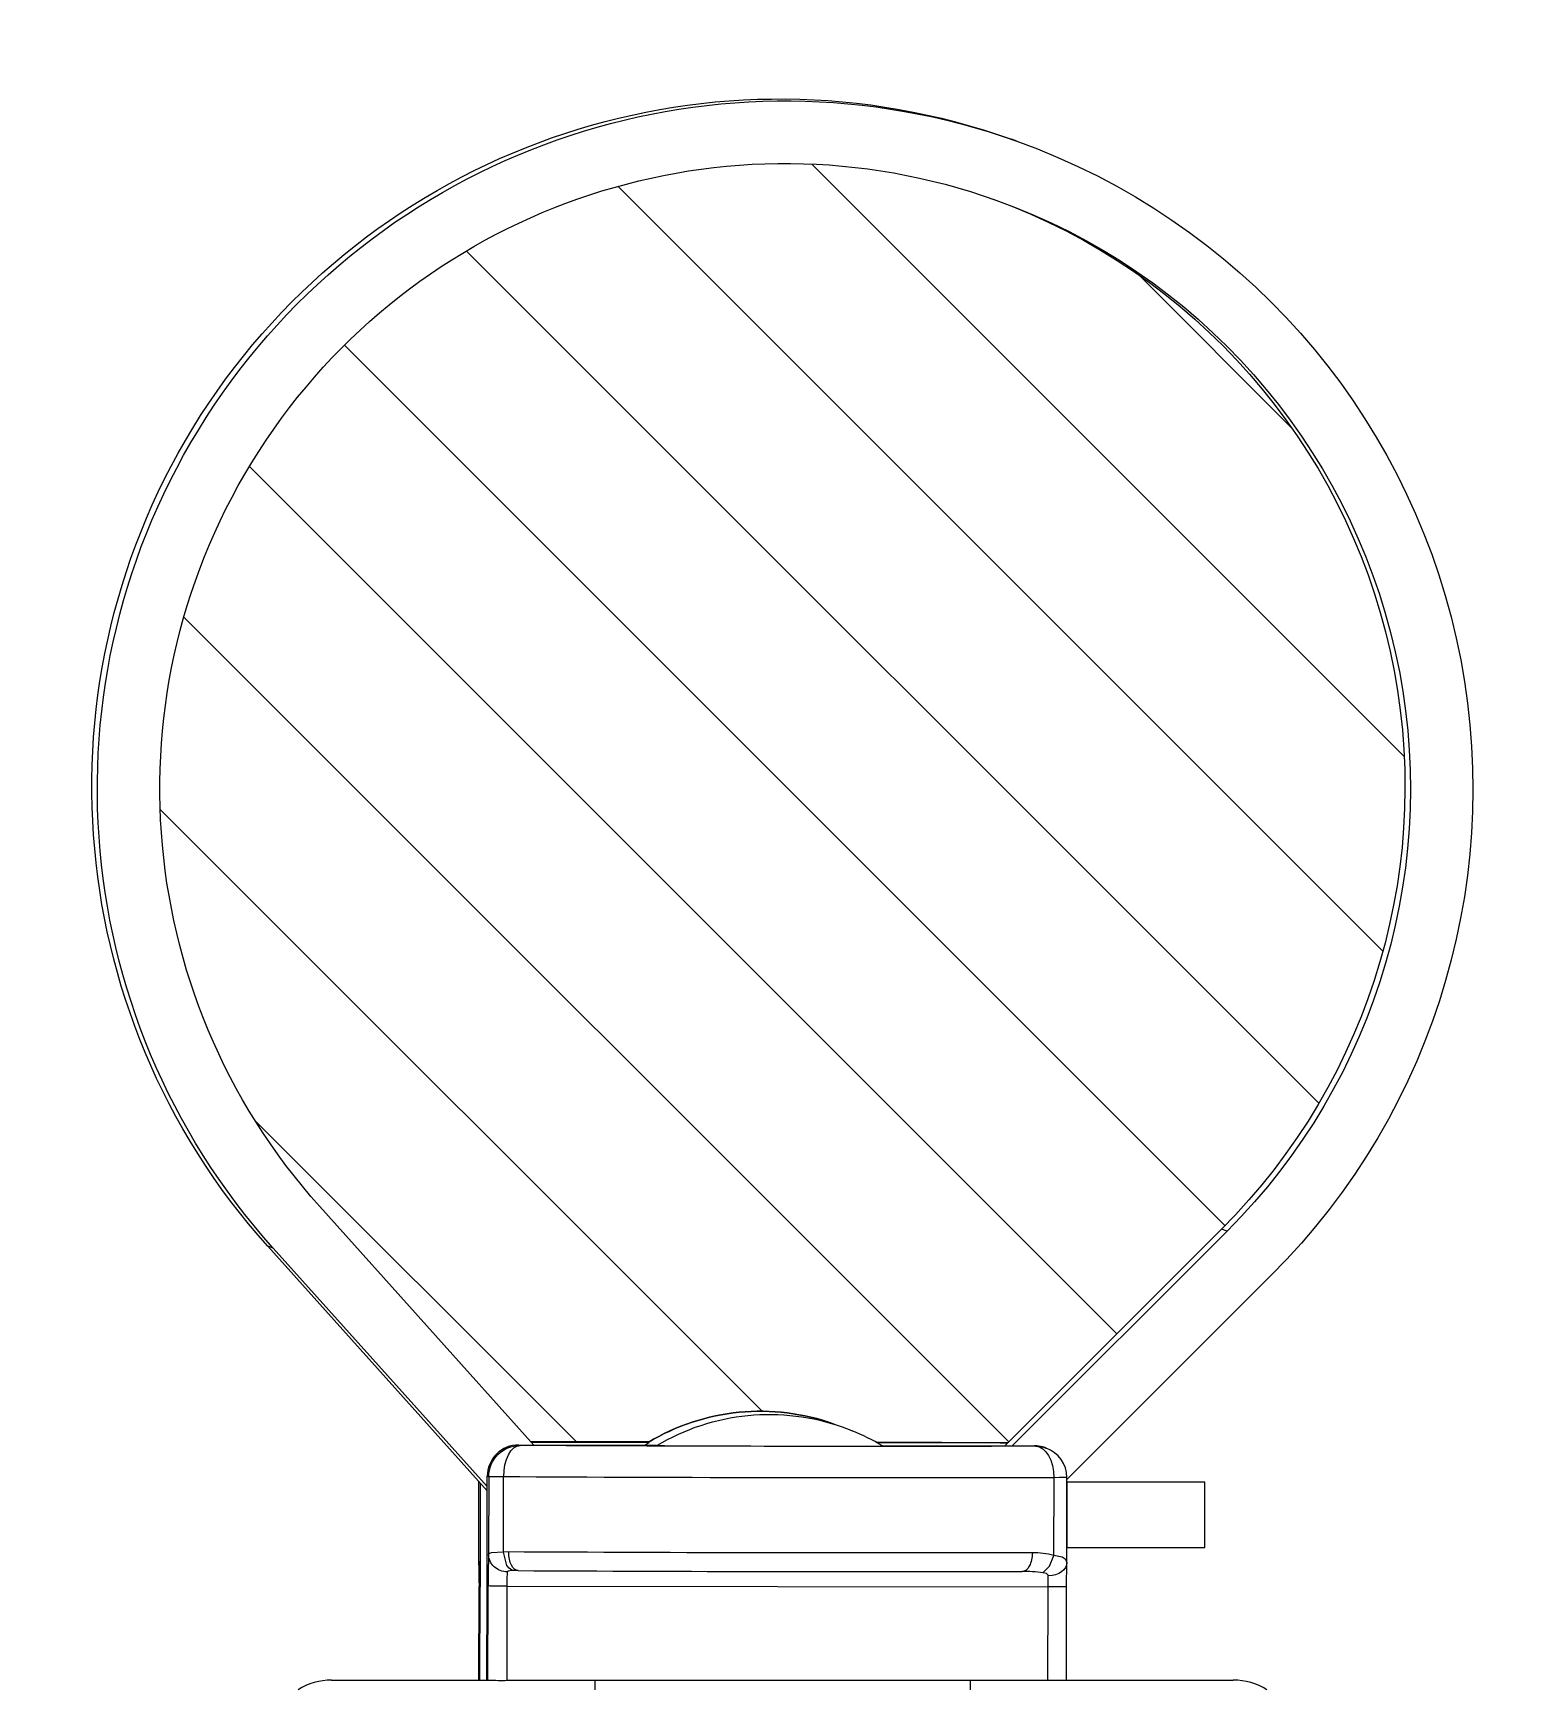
# Model space of a CAD drawing. Header units: inches. Extents: x 47316 to 59086, y 3141 to 11743.
# Drawn here: x 51592.51 to 51599.33, y 3597.73 to 3605.39 of the extents above; entities that cross this region are included whole.
import ezdxf

# ---------------------------------------------------------------- set-up
doc = ezdxf.new("R2010")
doc.units = ezdxf.units.IN
doc.header["$MEASUREMENT"] = 0

msp = doc.modelspace()

# ---------------------------------------------------------------- linework, layer by layer
at = {"color": 0, "lineweight": -2, "ltscale": 0.002326}
for p, q in [((51597.0566, 3604.8916), (51597.0313, 3604.9006)), ((51598.0284, 3599.8498), (51598.003, 3599.8588))]:
    msp.add_line(p, q, dxfattribs=at)
at = {"color": 0, "lineweight": -2}
for p, q in [((51598.8477, 3602.0457), (51596.1076, 3604.7858)), ((51598.7492, 3601.1442), (51595.2106, 3604.6828)), ((51598.4529, 3600.4405), (51594.5096, 3604.3838)), ((51598.3256, 3603.5678), (51597.6213, 3604.2721)), ((51598.0188, 3599.8746), (51593.9459, 3603.9475)), ((51597.5187, 3599.3747), (51593.5064, 3603.387)), ((51597.0185, 3598.8749), (51593.2035, 3602.6899)), ((51595.8775, 3599.0159), (51593.0938, 3601.7996)), ((51595.0189, 3598.8745), (51593.5333, 3600.3601)), ((51595.3912, 3598.8575), (51595.3958, 3598.8573)), ((51595.3958, 3598.8573), (51595.4259, 3598.8569)), ((51595.4259, 3598.8569), (51596.2258, 3598.8549)), ((51596.2258, 3598.8549), (51596.4232, 3598.8555)), ((51596.4232, 3598.8555), (51596.4329, 3598.8557)), ((51596.4329, 3598.8557), (51596.4339, 3598.8559)), ((51594.6817, 3598.3646), (51594.6244, 3598.3604)), ((51594.6977, 3598.3031), (51594.6817, 3598.3646)), ((51594.6138, 3598.3557), (51594.6126, 3598.3531)), ((51594.6163, 3598.3575), (51594.6138, 3598.3557)), ((51594.6244, 3598.3604), (51594.6163, 3598.3575)), ((51594.7074, 3598.2897), (51594.6977, 3598.3031)), ((51594.7202, 3598.2805), (51594.7074, 3598.2897)), ((51597.1768, 3598.269), (51597.2076, 3598.2991)), ((51597.2076, 3598.2991), (51597.2272, 3598.3481)), ((51597.2649, 3598.3403), (51597.2272, 3598.3481)), ((51597.28, 3598.3321), (51597.2649, 3598.3403)), ((51597.2844, 3598.327), (51597.28, 3598.3321)), ((51597.2869, 3598.3178), (51597.2844, 3598.327)), ((51594.7004, 3598.2744), (51594.6999, 3598.2731)), ((51594.7012, 3598.2751), (51594.7004, 3598.2744)), ((51594.7036, 3598.2762), (51594.7012, 3598.2751)), ((51594.7104, 3598.2776), (51594.7036, 3598.2762)), ((51594.727, 3598.2786), (51594.7104, 3598.2776)), ((51594.727, 3598.2786), (51594.7202, 3598.2805)), ((51597.1934, 3598.2647), (51597.1768, 3598.269)), ((51597.1982, 3598.2614), (51597.1934, 3598.2647)), ((51597.2004, 3598.2582), (51597.1982, 3598.2614)), ((51597.2011, 3598.2545), (51597.2004, 3598.2582))]:
    msp.add_line(p, q, dxfattribs=at)
at = {"color": 0, "lineweight": -2, "ltscale": 0.128185}
msp.add_line((51594.8227, 3598.8596), (51593.832, 3599.9634), dxfattribs=at)
at = {"color": 0, "lineweight": -2, "ltscale": 0.122596}
msp.add_line((51596.9997, 3598.8561), (51598.003, 3599.8588), dxfattribs=at)
at = {"color": 0, "lineweight": -2, "ltscale": 0.121494}
msp.add_line((51597.034, 3598.8561), (51598.0284, 3599.8498), dxfattribs=at)
at = {"color": 0, "lineweight": -2, "ltscale": 0.002324}
msp.add_line((51593.6168, 3599.7702), (51593.5915, 3599.7793), dxfattribs=at)
at = {"color": 0, "lineweight": -2, "ltscale": 0.131315}
msp.add_line((51594.6063, 3598.6485), (51593.5915, 3599.7793), dxfattribs=at)
at = {"color": 0, "lineweight": -2, "ltscale": 0.128042}
msp.add_line((51594.6064, 3598.6676), (51593.6168, 3599.7702), dxfattribs=at)
at = {"color": 0, "lineweight": -2, "ltscale": 0.115497}
msp.add_line((51597.2875, 3598.7005), (51598.2328, 3599.6452), dxfattribs=at)
at = {"color": 0, "lineweight": -2, "ltscale": 0.003741}
msp.add_line((51596.2115, 3598.9567), (51596.2522, 3598.9421), dxfattribs=at)
at = {"color": 0, "lineweight": -2, "ltscale": 0.054955}
msp.add_line((51594.752, 3598.8597), (51595.3879, 3598.8587), dxfattribs=at)
at = {"color": 0, "lineweight": -2, "ltscale": 0.05492}
msp.add_line((51594.7524, 3598.8597), (51595.3879, 3598.8587), dxfattribs=at)
at = {"color": 0, "lineweight": -2, "ltscale": 0.000521}
msp.add_line((51594.7524, 3598.8597), (51594.7581, 3598.8577), dxfattribs=at)
at = {"color": 0, "lineweight": -2, "ltscale": 0.04711}
msp.add_line((51595.3547, 3598.8749), (51594.8096, 3598.8743), dxfattribs=at)
at = {"color": 0, "lineweight": -2, "ltscale": 0.04684}
msp.add_line((51595.3537, 3598.8709), (51594.8118, 3598.8718), dxfattribs=at)
at = {"color": 0, "lineweight": -2, "ltscale": 0.001876}
msp.add_line((51595.3357, 3598.8588), (51595.3537, 3598.8709), dxfattribs=at)
at = {"color": 0, "lineweight": -2, "ltscale": 0.000303}
for p, q in [((51595.3504, 3598.8721), (51595.3537, 3598.8709)), ((51595.3879, 3598.8587), (51595.3912, 3598.8575))]:
    msp.add_line(p, q, dxfattribs=at)
at = {"color": 0, "lineweight": -2, "ltscale": 0.052695}
msp.add_line((51597.0139, 3598.8703), (51596.4042, 3598.8731), dxfattribs=at)
at = {"color": 0, "lineweight": -2, "ltscale": 0.051921}
msp.add_line((51597.0119, 3598.8683), (51596.4111, 3598.8692), dxfattribs=at)
at = {"color": 0, "lineweight": -2, "ltscale": 0.06117}
msp.add_line((51596.4306, 3598.857), (51597.1384, 3598.8559), dxfattribs=at)
at = {"color": 0, "lineweight": -2, "ltscale": 0.061203}
msp.add_line((51596.4306, 3598.857), (51597.1388, 3598.8559), dxfattribs=at)
at = {"color": 0, "lineweight": -2, "ltscale": 0.000438}
msp.add_line((51597.1384, 3598.8559), (51597.1432, 3598.8542), dxfattribs=at)
at = {"color": 0, "lineweight": -2, "ltscale": 0.001023}
msp.add_line((51597.1865, 3598.8476), (51597.1752, 3598.8511), dxfattribs=at)
at = {"color": 0, "lineweight": -2, "ltscale": 0.000475}
msp.add_line((51597.1865, 3598.8476), (51597.1917, 3598.8457), dxfattribs=at)
at = {"color": 0, "lineweight": -2, "ltscale": 0.027842}
msp.add_line((51594.5671, 3598.3694), (51594.5677, 3598.6916), dxfattribs=at)
at = {"color": 0, "lineweight": -2, "ltscale": 0.027802}
msp.add_line((51594.5671, 3598.3699), (51594.5677, 3598.6916), dxfattribs=at)
at = {"color": 0, "lineweight": -2, "ltscale": 0.041476}
msp.add_line((51594.5744, 3598.684), (51594.5736, 3598.2041), dxfattribs=at)
at = {"color": 0, "lineweight": -2, "ltscale": 0.045205}
for p, q in [((51594.6055, 3598.1927), (51594.6065, 3598.7158)), ((51594.6056, 3598.1927), (51594.6065, 3598.7157))]:
    msp.add_line(p, q, dxfattribs=at)
at = {"color": 0, "lineweight": -2, "ltscale": 0.000624}
msp.add_line((51594.6065, 3598.7157), (51594.6133, 3598.7133), dxfattribs=at)
at = {"color": 0, "lineweight": -2, "ltscale": 0.031128}
msp.add_line((51594.6133, 3598.7133), (51594.6126, 3598.3531), dxfattribs=at)
at = {"color": 0, "lineweight": -2, "ltscale": 0.030055}
msp.add_line((51594.6817, 3598.3646), (51594.6823, 3598.7124), dxfattribs=at)
at = {"color": 0, "lineweight": -2, "ltscale": 0.031158}
msp.add_line((51597.2272, 3598.3481), (51597.2279, 3598.7086), dxfattribs=at)
at = {"color": 0, "lineweight": -2, "ltscale": 0.03384}
msp.add_line((51597.2869, 3598.3178), (51597.2875, 3598.7093), dxfattribs=at)
at = {"color": 0}
for p, q in [((51597.9252, 3598.6883), (51597.2871, 3598.6883)), ((51597.2871, 3598.6883), (51597.2871, 3598.3864)), ((51597.9252, 3598.3864), (51597.9252, 3598.6883)), ((51597.2871, 3598.3864), (51597.9252, 3598.3864))]:
    msp.add_line(p, q, dxfattribs=at)
at = {"color": 0, "lineweight": -2, "ltscale": 0.000367}
msp.add_line((51594.5672, 3598.3657), (51594.5671, 3598.3699), dxfattribs=at)
at = {"color": 0, "lineweight": -2, "ltscale": 0.002074}
msp.add_line((51594.7057, 3598.3651), (51594.6817, 3598.3646), dxfattribs=at)
at = {"color": 0, "lineweight": -2, "ltscale": 0.009642}
msp.add_line((51597.2857, 3598.2035), (51597.2868, 3598.315), dxfattribs=at)
at = {"color": 0, "lineweight": -2, "ltscale": 0.000239}
msp.add_line((51597.2869, 3598.3178), (51597.2868, 3598.315), dxfattribs=at)
at = {"color": 0, "lineweight": -2, "ltscale": 0.001456}
for p, q in [((51594.5687, 3598.2228), (51594.5686, 3598.2059)), ((51594.5687, 3598.2228), (51594.5687, 3598.2059)), ((51594.6105, 3598.1909), (51594.6105, 3598.2078)), ((51594.6989, 3598.1902), (51594.699, 3598.207)), ((51597.2006, 3598.1862), (51597.2006, 3598.203)), ((51597.2857, 3598.1866), (51597.2857, 3598.2035))]:
    msp.add_line(p, q, dxfattribs=at)
at = {"color": 0, "lineweight": -2, "ltscale": 0.001982}
msp.add_line((51594.75, 3598.2788), (51594.727, 3598.2786), dxfattribs=at)
at = {"color": 0, "lineweight": -2, "ltscale": 0.000119}
msp.add_line((51594.7482, 3598.2788), (51594.7496, 3598.2788), dxfattribs=at)
at = {"color": 0, "lineweight": -2, "ltscale": 0.000114}
msp.add_line((51597.082, 3598.275), (51597.0807, 3598.275), dxfattribs=at)
at = {"color": 0, "lineweight": -2, "ltscale": 0.03751}
msp.add_line((51594.5679, 3597.7719), (51594.5687, 3598.2059), dxfattribs=at)
at = {"color": 0, "lineweight": -2, "ltscale": 0.037518}
msp.add_line((51594.5679, 3597.7718), (51594.5686, 3598.2059), dxfattribs=at)
at = {"color": 0, "lineweight": -2, "ltscale": 0.037318}
msp.add_line((51594.5729, 3597.7724), (51594.5736, 3598.2041), dxfattribs=at)
at = {"color": 0, "lineweight": -2, "ltscale": 0.036329}
msp.add_line((51594.6048, 3597.7724), (51594.6056, 3598.1927), dxfattribs=at)
at = {"color": 0, "lineweight": -2, "ltscale": 0.03633}
msp.add_line((51594.6048, 3597.7724), (51594.6055, 3598.1927), dxfattribs=at)
at = {"color": 0, "lineweight": -2, "ltscale": 0.036176}
msp.add_line((51594.6098, 3597.7724), (51594.6105, 3598.1909), dxfattribs=at)
at = {"color": 0, "lineweight": -2, "ltscale": 0.036194}
msp.add_line((51594.6982, 3597.7714), (51594.6989, 3598.1902), dxfattribs=at)
at = {"color": 0, "lineweight": -2, "ltscale": 0.216211}
msp.add_line((51594.699, 3598.207), (51597.2006, 3598.203), dxfattribs=at)
at = {"color": 0, "lineweight": -2, "ltscale": 0.035764}
msp.add_line((51597.1999, 3597.7724), (51597.2006, 3598.1862), dxfattribs=at)
at = {"color": 0, "lineweight": -2, "ltscale": 0.035803}
msp.add_line((51597.285, 3597.7724), (51597.2857, 3598.1866), dxfattribs=at)
at = {"color": 0, "lineweight": -2, "ltscale": 0.062929}
msp.add_line((51593.8867, 3597.7724), (51594.6148, 3597.7724), dxfattribs=at)
at = {"color": 0, "lineweight": -2, "ltscale": 0.006309}
msp.add_line((51594.6982, 3597.7714), (51594.7712, 3597.7724), dxfattribs=at)
at = {"color": 0, "lineweight": -2, "ltscale": 0.02877}
msp.add_line((51594.7712, 3597.7724), (51595.1041, 3597.7724), dxfattribs=at)
at = {"color": 0, "lineweight": -2, "ltscale": 0.003915}
for p, q in [((51595.1041, 3597.7724), (51595.1041, 3597.7271)), ((51596.8396, 3597.7724), (51596.8396, 3597.7271))]:
    msp.add_line(p, q, dxfattribs=at)
at = {"color": 0, "lineweight": -2, "ltscale": 0.15}
msp.add_line((51595.1041, 3597.7724), (51596.8396, 3597.7724), dxfattribs=at)
at = {"color": 0, "lineweight": -2, "ltscale": 0.105212}
msp.add_line((51596.8396, 3597.7724), (51598.057, 3597.7724), dxfattribs=at)
at = {"color": 0, "lineweight": -2}
for centre, radius, start, end in [((51595.8704, 3598.0037), 1.0122, 70.30733, 120.91144), ((51595.9112, 3597.9892), 1.0121, 58.89904, 67.75891), ((51594.7511, 3598.7149), 0.1447, 89.4781, 179.68398), ((51594.7512, 3598.7149), 0.1449, 89.52503, 179.65551), ((51597.1385, 3598.7133), 0.1426, 75.10919, 90.0498), ((51597.1386, 3598.7147), 0.1412, 74.97161, 90.06297), ((51597.1429, 3598.7096), 0.1446, 359.9002, 70.30253), ((51590.0693, 3598.2528), 4.4995, 359.61803, 1.48608), ((51590.1376, 3598.2516), 4.4311, 359.62776, 1.47594), ((51598.9837, 3598.2226), 4.3731, 178.28967, 180.19464), ((51597.1327, 3598.0112), 0.35, 74.32123, 90.82129), ((51596.4058, 3901.185), 302.9107, 269.686729, 270.127652), ((51597.085, 3597.5696), 0.7054, 82.52442, 90.38341), ((51593.8867, 3597.4831), 0.2893, 90, 122.5), ((51594.6677, 3598.6737), 0.9028, 266.64456, 271.93744), ((51598.057, 3597.4831), 0.2893, 57.5, 90)]:
    msp.add_arc(centre, radius, start, end, dxfattribs=at)
at = {"color": 0, "lineweight": -2, "extrusion": (0, 0, -1)}
for centre, major_axis, ratio, start_param, end_param in [((51595.959, 3601.9049), (1.0724, 2.9957), 0.999796, 3.637101, 6.283154), ((51595.9843, 3601.8958), (1.0724, 2.9957), 0.999796, 3.637101, 6.283154), ((51595.9843, 3601.8958), (0.9749, 2.7234), 0.999796, 3.637101, 6.283154), ((51595.9843, 3601.8958), (1.0724, 2.9957), 0.999796, -0.000032, 2.01284), ((51595.959, 3601.9049), (0.9749, 2.7234), 0.999796, 0.004607, 2.01284), ((51595.9843, 3601.8958), (0.9749, 2.7234), 0.999796, -0.000032, 2.01284), ((51595.8703, 3598.0035), (0.3412, 0.9532), 0.999796, -0.883184, -0.000037), ((51595.9111, 3597.9889), (0.3412, 0.9532), 0.999796, -0.883184, -0.000037), ((51595.9111, 3597.9889), (0.3412, 0.9532), 0.999796, -0.000037, 0.044415), ((51594.7579, 3598.7131), (0.0487, 0.1362), 0.999796, 4.370304, 5.9411), ((51594.7579, 3598.7131), (0.0008, 0.1446), 0.522048, 4.704436, 6.275232), ((51595.8805, 3598.8682), (-2.1498, 0.0037), 0.006783, 4.084577, 5.261653), ((51595.9039, 3598.8598), (-2.1498, 0.0037), 0.006783, 1.036709, 1.312419), ((51595.9039, 3598.8598), (-2.1498, 0.0037), 0.006783, 1.805661, 2.113338), ((51597.1429, 3598.7096), (0.0487, 0.1362), 0.999796, -0.342085, 0.000024), ((51597.1429, 3598.7096), (-0.0005, 0.1446), 0.587362, 0.008382, 1.579178), ((51594.7579, 3598.7131), (-0.1446, 0.0003), 0.006783, -1.021532, -0.019051), ((51595.8802, 3598.7236), (-2.2944, 0.004), 0.006783, 4.084577, 5.261653), ((51597.1429, 3598.7096), (-0.1446, 0.0003), 0.006783, 3.122541, 4.084577), ((51594.6539, 3598.3693), (0.0867, 0.0036), 0.915022, 3.141556, 3.188833), ((51594.7501, 3598.3656), (0.0005, 0.0868), 0.511593, 3.133698, 4.704493), ((51595.8796, 3598.3765), (-2.2944, 0.004), 0.006783, 4.137235, 5.249441), ((51594.6994, 3598.353), (-0.0867, 0.004), 0.920405, 4.663645, 6.234442), ((51597.0805, 3598.3618), (-0.0002, 0.0868), 0.543952, 1.57888, 3.149677), ((51597.2001, 3598.3169), (-0.0868, 0.0018), 0.718559, 3.114198, 4.684994), ((51594.7003, 3598.2065), (0.0001, 0.0723), 0.01905, -1.564012, -0.401254), ((51597.202, 3598.2025), (0.0001, 0.0723), 0.01905, -1.564012, -0.768881), ((51594.6973, 3598.2076), (-0.0868, 0.0002), 0.006783, 4.693338, 6.264134), ((51597.199, 3598.2036), (-0.0868, 0.0002), 0.006783, 3.122541, 4.693338)]:
    msp.add_ellipse(centre, major_axis=major_axis, ratio=ratio, start_param=start_param, end_param=end_param, dxfattribs=at)

doc.saveas('drawing.dxf')
